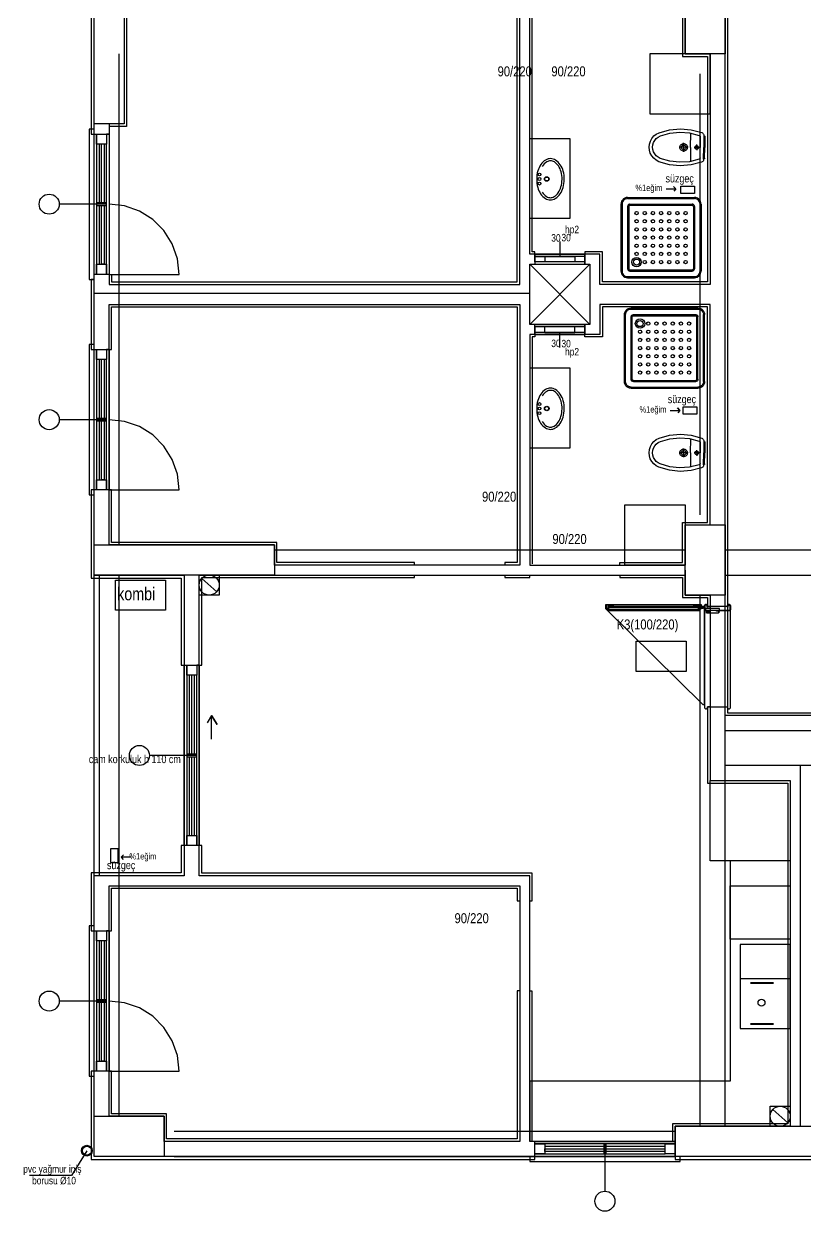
# Model space of a CAD drawing. Header units: centimetres. Extents: x 0 to 12547, y -30 to 2970.
# Drawn here: x 1327 to 1717, y 639 to 1232 of the extents above; entities that cross this region are included whole.
import ezdxf

# ---------------------------------------------------------------- set-up
doc = ezdxf.new("R2010")
doc.units = ezdxf.units.CM
doc.layers.add('SCOTT-MIMARI', color=8, linetype='CONTINUOUS')
doc.styles.get("Standard").update_dxf_attribs({"font": 'arial.ttf', "width": 0.8})

msp = doc.modelspace()

# ---------------------------------------------------------------- linework, layer by layer
at = {"layer": 'SCOTT-MIMARI'}
for p, q in [((1659.65, 1170.01), (1659.69, 1177.07)), ((1664.43, 1175.23), (1664.4, 1169.99)), ((1666.18, 1175.93), (1666.15, 1169.98)), ((1666.18, 1175.73), (1666.33, 1175.73)), ((1666.68, 1175.37), (1666.65, 1169.97)), ((1658.41, 1170.02), (1653.84, 1170.04)), ((1656.15, 1170.03), (1656.14, 1167.81)), ((1656.15, 1170.03), (1656.16, 1172.25)), ((1659.65, 1170.01), (1659.62, 1162.95)), ((1663.87, 1169.99), (1661.32, 1170)), ((1662.65, 1170), (1662.66, 1171.4)), ((1662.65, 1170), (1662.65, 1168.59)), ((1664.38, 1164.74), (1664.4, 1169.99)), ((1666.12, 1164.03), (1666.15, 1169.98)), ((1666.63, 1164.57), (1666.65, 1169.97)), ((1666.12, 1164.23), (1666.27, 1164.23)), ((1628.19, 1145), (1661.55, 1145)), ((1628.19, 1144.44), (1661.55, 1144.44)), ((1624.86, 1141.66), (1624.86, 1108.3)), ((1625.41, 1141.66), (1625.41, 1108.3)), ((1628.19, 1140.55), (1628.19, 1109.42)), ((1628.75, 1140.55), (1628.75, 1109.42)), ((1629.3, 1141.66), (1660.44, 1141.66)), ((1629.3, 1141.11), (1660.44, 1141.11)), ((1661, 1140.55), (1661, 1109.42)), ((1661.55, 1140.55), (1661.55, 1109.42)), ((1664.33, 1141.66), (1664.33, 1108.3)), ((1664.89, 1141.66), (1664.89, 1108.3)), ((1594.35, 1123.12), (1594.35, 1115.61)), ((1629.3, 1108.86), (1660.44, 1108.86)), ((1629.3, 1108.3), (1660.44, 1108.3)), ((1628.19, 1105.52), (1661.55, 1105.52)), ((1628.19, 1104.97), (1661.55, 1104.97)), ((1626.59, 1053.19), (1626.59, 1086.55)), ((1627.15, 1053.19), (1627.15, 1086.55)), ((1629.93, 1089.88), (1663.29, 1089.88)), ((1629.93, 1089.33), (1663.29, 1089.33)), ((1629.93, 1054.3), (1629.93, 1085.44)), ((1630.48, 1054.3), (1630.48, 1085.44)), ((1631.04, 1086.55), (1662.18, 1086.55)), ((1631.04, 1085.99), (1662.18, 1085.99)), ((1662.73, 1054.3), (1662.73, 1085.44)), ((1663.29, 1054.3), (1663.29, 1085.44)), ((1666.07, 1053.19), (1666.07, 1086.55)), ((1666.62, 1053.19), (1666.62, 1086.55)), ((1594.35, 1070.21), (1594.35, 1077.72)), ((1629.93, 1050.41), (1663.29, 1050.41)), ((1629.93, 1049.85), (1663.29, 1049.85)), ((1631.04, 1053.74), (1662.18, 1053.74)), ((1631.04, 1053.19), (1662.18, 1053.19)), ((1656.15, 1017.6), (1656.16, 1019.82)), ((1659.65, 1017.58), (1659.69, 1024.64)), ((1662.65, 1017.57), (1662.66, 1018.97)), ((1664.43, 1022.8), (1664.4, 1017.56)), ((1666.18, 1023.5), (1666.15, 1017.55)), ((1666.18, 1023.3), (1666.33, 1023.3)), ((1666.68, 1022.95), (1666.65, 1017.55)), ((1658.41, 1017.59), (1653.84, 1017.61)), ((1656.15, 1017.6), (1656.14, 1015.38)), ((1659.65, 1017.58), (1659.62, 1010.52)), ((1663.87, 1017.56), (1661.32, 1017.57)), ((1662.65, 1017.57), (1662.65, 1016.16)), ((1664.38, 1012.31), (1664.4, 1017.56)), ((1666.12, 1011.6), (1666.15, 1017.55)), ((1666.63, 1012.15), (1666.65, 1017.55)), ((1666.12, 1011.8), (1666.27, 1011.8)), ((1667.08, 941.88), (1666.58, 941.38)), ((1667.58, 941.88), (1667.08, 941.88)), ((1668.08, 941.38), (1667.58, 941.88)), ((1678.58, 941.88), (1678.08, 941.38)), ((1679.08, 941.88), (1678.58, 941.88)), ((1679.58, 941.38), (1679.08, 941.88)), ((1618.3, 939.78), (1618.35, 939.78)), ((1663.58, 940.43), (1618.7, 940.43)), ((1663.98, 939.78), (1663.93, 939.78)), ((1665.24, 940.78), (1664.93, 940.78)), ((1665.27, 940.22), (1664.93, 940.22)), ((1666.58, 940.53), (1664.98, 940.53)), ((1665.78, 939.73), (1665.78, 941.33)), ((1666.31, 940.81), (1666.58, 940.81)), ((1666.31, 940.25), (1666.58, 940.25)), ((1666.58, 941.38), (1666.58, 890.4)), ((1666.58, 892.4), (1666.58, 939.38)), ((1668.08, 940.89), (1668.08, 941.38)), ((1678.08, 940.89), (1668.08, 940.89)), ((1678.08, 941.38), (1678.08, 940.89)), ((1679.58, 890.4), (1679.58, 941.38)), ((1666.58, 890.4), (1667.08, 889.9)), ((1667.08, 889.9), (1667.58, 889.9)), ((1667.58, 889.9), (1668.08, 890.4)), ((1668.08, 890.89), (1678.08, 890.89)), ((1668.08, 890.4), (1668.08, 890.89)), ((1678.08, 890.89), (1678.08, 890.4)), ((1678.08, 890.4), (1678.58, 889.9)), ((1678.58, 889.9), (1679.08, 889.9)), ((1679.08, 889.9), (1679.58, 890.4)), ((1684.35, 755.4), (1709.35, 755.4)), ((1700.96, 753.18), (1689.58, 753.18)), ((1700.96, 752.88), (1689.58, 752.88)), ((1689.58, 732.93), (1700.96, 732.93)), ((1689.58, 732.63), (1700.96, 732.63)), ((1358.29, 669.51), (1350.64, 657.1)), ((1350.64, 657.1), (1329.7, 657.1))]:
    msp.add_line(p, q, dxfattribs=at)
for points in [[(2066.85, 666.66), (1361.85, 666.66), (1361.85, 1424.16), (1379.85, 1424.16), (1379.85, 1659.16), (1361.85, 1659.16), (1361.85, 2399.16), (2066.85, 2399.16), (2066.85, 666.66)], [(1613.36, 1659.16), (1676.85, 1659.16), (1676.85, 2184.16), (1751.85, 2184.16), (1751.85, 886.66), (1676.85, 886.66), (1676.85, 1411.66), (1676.85, 1524.16), (1387.35, 1524.16), (1387.35, 1659.16), (1613.36, 1659.16)], [(1599.85, 1524.16), (1599.85, 1525.41), (1678.1, 1525.41), (1678.1, 1411.66), (1678.1, 887.91), (1750.6, 887.91), (1750.6, 2182.91), (1678.1, 2182.91), (1678.1, 1657.91), (1388.6, 1657.91), (1388.6, 1599.16), (1387.35, 1599.16)], [(1406.85, 1289.16), (1405.35, 1289.16), (1405.35, 1248.16), (1378.35, 1248.16), (1378.35, 1273.16), (1360.35, 1273.16), (1360.35, 1176.66), (1361.85, 1176.66)], [(1376.85, 1271.66), (1376.85, 1181.66), (1361.85, 1181.66), (1361.85, 1271.66), (1376.85, 1271.66)], [(1656.85, 1216.66), (1656.85, 1256.66), (1676.85, 1256.66), (1676.85, 1216.66), (1656.85, 1216.66)], [(1574.35, 1236.66), (1376.85, 1236.66), (1376.85, 1181.66), (1369.35, 1181.66), (1369.35, 1101.66), (1574.35, 1101.66), (1574.35, 1236.66)], [(1369.35, 1106.66), (1370.6, 1106.66), (1370.6, 1102.91), (1573.1, 1102.91), (1573.1, 1235.41), (1569.65, 1235.41), (1569.65, 1236.66)], [(1567.65, 1235.41), (1378.1, 1235.41), (1378.1, 1215.41), (1378.1, 1215.41), (1378.1, 1180.41), (1369.35, 1180.41)], [(1669.35, 1101.66), (1614.35, 1101.66), (1614.35, 1116.66), (1579.35, 1116.66), (1579.35, 1236.66), (1656.85, 1236.66), (1656.85, 1216.66), (1669.35, 1216.66), (1669.35, 1101.66)], [(1581.85, 1114.16), (1581.85, 1117.91), (1580.6, 1117.91), (1580.6, 1236.24)], [(1623.79, 1236.66), (1623.79, 1235.41), (1655.6, 1235.41), (1655.6, 1215.41), (1668.1, 1215.41), (1668.1, 1102.91), (1615.6, 1102.91), (1615.6, 1117.91), (1606.85, 1117.91), (1606.85, 1114.14)], [(1361.85, 971.66), (1361.85, 1216.66)], [(1374.35, 971.66), (1374.35, 1216.66)], [(1669.35, 1216.66), (1639.35, 1216.66), (1639.35, 1186.66), (1669.35, 1186.66), (1669.35, 1216.66)], [(1664.35, 986.66), (1664.35, 1206.66)], [(1676.85, 986.66), (1676.85, 1206.66)], [(1361.85, 1176.66), (1361.85, 1179.16), (1359.35, 1179.16), (1359.35, 1104.16), (1361.85, 1104.16), (1361.85, 1106.66)], [(1643.89, 1177.32), (1649.13, 1178.79), (1654.55, 1179.29), (1659.97, 1178.8), (1665.21, 1177.34)], [(1369.35, 1176.66), (1369.35, 1106.66), (1361.85, 1106.66), (1361.85, 1176.66), (1369.35, 1176.66), (1368.1, 1176.66), (1368.1, 1171.66), (1363.1, 1171.66), (1363.1, 1176.66), (1363.1, 1106.66), (1363.1, 1111.66), (1368.1, 1111.66), (1368.1, 1106.66), (1368.1, 1171.66), (1366.85, 1171.66), (1366.85, 1142.29)], [(1579.35, 1174.5), (1599.35, 1174.5), (1599.35, 1134.5), (1579.35, 1134.5)], [(1638.9, 1170.12), (1639.07, 1171.66), (1639.53, 1173.13), (1640.28, 1174.49), (1641.29, 1175.67), (1642.51, 1176.62), (1643.89, 1177.32)], [(1640.65, 1170.11), (1640.78, 1171.3), (1641.14, 1172.44), (1641.72, 1173.49), (1642.5, 1174.41), (1643.44, 1175.15), (1644.52, 1175.68)], [(1644.52, 1175.68), (1649.28, 1177.03), (1654.2, 1177.53), (1659.13, 1177.17), (1663.93, 1175.94)], [(1663.93, 1175.94), (1664.07, 1175.88), (1664.19, 1175.78), (1664.29, 1175.67), (1664.37, 1175.53), (1664.41, 1175.39), (1664.43, 1175.23)], [(1665.21, 1177.34), (1665.49, 1177.2), (1665.72, 1177.01), (1665.92, 1176.78), (1666.07, 1176.52), (1666.15, 1176.23), (1666.18, 1175.93)], [(1666.33, 1175.73), (1666.41, 1175.72), (1666.48, 1175.69), (1666.55, 1175.65), (1666.61, 1175.59), (1666.65, 1175.53), (1666.67, 1175.45), (1666.68, 1175.37)], [(1365.6, 1142.29), (1365.6, 1171.66), (1364.35, 1171.66), (1364.35, 1142.29)], [(1643.82, 1162.86), (1642.44, 1163.57), (1641.23, 1164.54), (1640.24, 1165.73), (1639.5, 1167.09), (1639.05, 1168.57), (1638.9, 1170.12)], [(1644.46, 1164.49), (1643.39, 1165.04), (1642.46, 1165.79), (1641.69, 1166.71), (1641.12, 1167.77), (1640.77, 1168.91), (1640.65, 1170.11)], [(1654.28, 1170.04), (1654.32, 1170.43), (1654.44, 1170.8), (1654.64, 1171.14), (1654.91, 1171.43), (1655.22, 1171.66), (1655.58, 1171.81), (1655.97, 1171.89), (1656.36, 1171.89), (1656.74, 1171.81), (1657.1, 1171.65), (1657.41, 1171.42), (1657.68, 1171.12), (1657.87, 1170.78), (1657.99, 1170.41), (1658.03, 1170.02)], [(1658.03, 1170.02), (1657.99, 1169.63), (1657.86, 1169.26), (1657.66, 1168.92), (1657.4, 1168.63), (1657.08, 1168.4), (1656.72, 1168.24), (1656.34, 1168.16), (1655.95, 1168.16), (1655.56, 1168.25), (1655.21, 1168.41), (1654.89, 1168.64), (1654.63, 1168.93), (1654.44, 1169.27), (1654.32, 1169.65), (1654.28, 1170.04)], [(1655, 1170.03), (1655.03, 1170.27), (1655.1, 1170.5), (1655.23, 1170.71), (1655.39, 1170.89), (1655.58, 1171.03), (1655.8, 1171.12), (1656.04, 1171.17), (1656.28, 1171.17), (1656.51, 1171.12), (1656.73, 1171.02), (1656.93, 1170.88), (1657.09, 1170.7), (1657.21, 1170.49), (1657.28, 1170.26), (1657.3, 1170.02)], [(1657.3, 1170.02), (1657.28, 1169.78), (1657.2, 1169.55), (1657.08, 1169.35), (1656.92, 1169.17), (1656.72, 1169.03), (1656.5, 1168.93), (1656.27, 1168.88), (1656.03, 1168.88), (1655.79, 1168.94), (1655.57, 1169.04), (1655.38, 1169.18), (1655.22, 1169.36), (1655.1, 1169.57), (1655.03, 1169.79), (1655, 1170.03)], [(1661.78, 1170), (1661.8, 1170.18), (1661.86, 1170.35), (1661.95, 1170.51), (1662.07, 1170.65), (1662.22, 1170.76), (1662.39, 1170.83), (1662.57, 1170.87), (1662.75, 1170.86), (1662.93, 1170.83), (1663.09, 1170.75), (1663.24, 1170.64), (1663.36, 1170.51), (1663.45, 1170.35), (1663.51, 1170.17), (1663.53, 1169.99)], [(1663.53, 1169.99), (1663.51, 1169.81), (1663.45, 1169.64), (1663.36, 1169.48), (1663.24, 1169.34), (1663.09, 1169.24), (1662.92, 1169.16), (1662.74, 1169.12), (1662.56, 1169.13), (1662.38, 1169.16), (1662.21, 1169.24), (1662.06, 1169.35), (1661.94, 1169.48), (1661.85, 1169.64), (1661.8, 1169.82), (1661.78, 1170)], [(1584.85, 1161.39), (1584.39, 1160.65), (1583.98, 1159.86), (1583.64, 1159.06), (1583.37, 1158.22)], [(1587.26, 1163.68), (1586.57, 1163.21), (1585.94, 1162.66), (1585.36, 1162.06), (1584.85, 1161.39)], [(1587.83, 1162.75), (1587.18, 1162.3), (1586.58, 1161.77), (1586.06, 1161.18), (1585.6, 1160.53)], [(1589.75, 1164.37), (1589.1, 1164.33), (1588.46, 1164.2), (1587.84, 1163.98), (1587.26, 1163.68)], [(1589.74, 1163.27), (1589.24, 1163.24), (1588.75, 1163.14), (1588.28, 1162.98), (1587.83, 1162.75)], [(1591.64, 1162.72), (1591.2, 1162.96), (1590.73, 1163.13), (1590.24, 1163.24), (1589.74, 1163.27)], [(1592.22, 1163.65), (1591.64, 1163.95), (1591.03, 1164.18), (1590.4, 1164.32), (1589.75, 1164.37)], [(1593.68, 1160.72), (1593.26, 1161.3), (1592.77, 1161.83), (1592.23, 1162.31), (1591.64, 1162.72)], [(1594.6, 1161.32), (1594.1, 1162), (1593.53, 1162.61), (1592.9, 1163.16), (1592.22, 1163.65)], [(1596.04, 1158.13), (1595.77, 1158.97), (1595.44, 1159.79), (1595.05, 1160.57), (1594.6, 1161.32)], [(1665.14, 1162.63), (1659.88, 1161.22), (1654.46, 1160.79), (1649.04, 1161.34), (1643.82, 1162.86)], [(1663.87, 1164.03), (1659.06, 1162.86), (1654.12, 1162.54), (1649.21, 1163.09), (1644.46, 1164.49)], [(1664.38, 1164.74), (1664.36, 1164.59), (1664.31, 1164.44), (1664.23, 1164.31), (1664.13, 1164.19), (1664.01, 1164.1), (1663.87, 1164.03)], [(1666.12, 1164.03), (1666.09, 1163.73), (1666, 1163.44), (1665.85, 1163.17), (1665.65, 1162.94), (1665.41, 1162.76), (1665.14, 1162.63)], [(1666.63, 1164.57), (1666.62, 1164.5), (1666.59, 1164.42), (1666.55, 1164.36), (1666.49, 1164.3), (1666.43, 1164.26), (1666.35, 1164.23), (1666.27, 1164.23)], [(1583.37, 1158.22), (1583.12, 1157.22), (1582.94, 1156.2), (1582.83, 1155.17), (1582.79, 1154.14)], [(1594.98, 1157.85), (1594.74, 1158.6), (1594.45, 1159.34), (1594.09, 1160.04), (1593.68, 1160.72)], [(1595.47, 1154.05), (1595.45, 1155.01), (1595.36, 1155.96), (1595.2, 1156.91), (1594.98, 1157.85)], [(1596.57, 1154.04), (1596.54, 1155.07), (1596.44, 1156.1), (1596.27, 1157.13), (1596.04, 1158.13)], [(1582.79, 1154.14), (1582.81, 1153.1), (1582.91, 1152.07), (1583.08, 1151.05), (1583.31, 1150.04)], [(1583.31, 1150.04), (1583.58, 1149.21), (1583.91, 1148.39), (1584.3, 1147.61), (1584.75, 1146.85)], [(1593.59, 1147.4), (1594.01, 1148.07), (1594.37, 1148.78), (1594.68, 1149.5), (1594.93, 1150.26)], [(1594.5, 1146.79), (1594.96, 1147.53), (1595.37, 1148.31), (1595.71, 1149.12), (1595.98, 1149.96)], [(1594.93, 1150.26), (1595.16, 1151.19), (1595.33, 1152.13), (1595.43, 1153.09), (1595.47, 1154.05)], [(1595.98, 1149.96), (1596.23, 1150.96), (1596.41, 1151.98), (1596.52, 1153.01), (1596.57, 1154.04)], [(1647.35, 1149.33), (1652.22, 1149.33), (1651.09, 1150.53), (1652.22, 1149.33), (1651.25, 1148.16)], [(1654.82, 1150.68), (1661.53, 1150.68), (1661.53, 1146.99), (1654.82, 1146.99), (1654.82, 1150.68)], [(1584.75, 1146.85), (1585.25, 1146.18), (1585.82, 1145.57), (1586.45, 1145.01), (1587.13, 1144.53)], [(1585.51, 1147.7), (1585.96, 1147.05), (1586.48, 1146.45), (1587.07, 1145.92), (1587.71, 1145.46)], [(1587.13, 1144.53), (1587.71, 1144.22), (1588.32, 1144), (1588.95, 1143.86), (1589.6, 1143.81)], [(1587.71, 1145.46), (1588.15, 1145.22), (1588.62, 1145.05), (1589.11, 1144.94), (1589.61, 1144.9)], [(1589.6, 1143.81), (1590.25, 1143.85), (1590.89, 1143.98), (1591.51, 1144.2), (1592.09, 1144.5)], [(1589.61, 1144.9), (1590.11, 1144.93), (1590.6, 1145.03), (1591.07, 1145.2), (1591.52, 1145.43)], [(1591.52, 1145.43), (1592.11, 1145.84), (1592.66, 1146.31), (1593.16, 1146.83), (1593.59, 1147.4)], [(1592.09, 1144.5), (1592.78, 1144.97), (1593.41, 1145.51), (1593.99, 1146.12), (1594.5, 1146.79)], [(1628.19, 1145), (1627.45, 1144.92), (1626.75, 1144.67), (1626.11, 1144.27), (1625.58, 1143.74), (1625.19, 1143.11), (1624.94, 1142.41), (1624.86, 1141.66)], [(1628.19, 1144.44), (1627.57, 1144.37), (1626.99, 1144.17), (1626.46, 1143.84), (1626.02, 1143.4), (1625.69, 1142.87), (1625.48, 1142.28), (1625.41, 1141.66)], [(1664.89, 1141.66), (1664.81, 1142.41), (1664.56, 1143.11), (1664.16, 1143.74), (1663.63, 1144.27), (1663, 1144.67), (1662.3, 1144.92), (1661.55, 1145)], [(1664.33, 1141.66), (1664.26, 1142.28), (1664.06, 1142.87), (1663.73, 1143.4), (1663.29, 1143.84), (1662.76, 1144.17), (1662.17, 1144.37), (1661.55, 1144.44)], [(1368.1, 1141.66), (1344.48, 1141.66)], [(1368.1, 1142.29), (1363.1, 1142.29), (1363.1, 1141.04), (1368.1, 1141.04), (1368.1, 1142.29)], [(1364.35, 1141.04), (1364.35, 1111.66)], [(1366.85, 1141.04), (1366.85, 1111.66), (1365.6, 1111.66), (1365.6, 1141.04)], [(1404.35, 1106.66), (1403.48, 1114.45), (1400.89, 1121.85), (1396.72, 1128.49), (1391.18, 1134.03), (1384.54, 1138.2), (1377.14, 1140.79), (1369.35, 1141.66)], [(1629.3, 1141.66), (1629.06, 1141.64), (1628.82, 1141.55), (1628.61, 1141.42), (1628.44, 1141.25), (1628.3, 1141.04), (1628.22, 1140.8), (1628.19, 1140.55)], [(1629.3, 1141.11), (1629.18, 1141.09), (1629.06, 1141.05), (1628.96, 1140.99), (1628.87, 1140.9), (1628.8, 1140.79), (1628.76, 1140.68), (1628.75, 1140.55)], [(1661.55, 1140.55), (1661.52, 1140.8), (1661.44, 1141.04), (1661.31, 1141.25), (1661.13, 1141.42), (1660.92, 1141.55), (1660.69, 1141.64), (1660.44, 1141.66)], [(1661, 1140.55), (1660.98, 1140.68), (1660.94, 1140.79), (1660.88, 1140.9), (1660.79, 1140.99), (1660.68, 1141.05), (1660.56, 1141.09), (1660.44, 1141.11)], [(1606.85, 1116.66), (1606.85, 1116.66), (1606.85, 1111.66), (1606.85, 1112.86), (1581.85, 1112.86), (1581.86, 1116.66), (1606.85, 1116.66)], [(1581.85, 1111.66), (1606.85, 1111.66), (1606.85, 1116.64), (1581.85, 1116.66), (1581.85, 1111.66)], [(1581.85, 1115.64), (1581.86, 1115.64)], [(1601.85, 1115.64), (1581.85, 1115.59)], [(1581.85, 1115.59), (1586.85, 1115.59), (1586.85, 1112.86)], [(1586.85, 1115.64), (1601.85, 1115.64)], [(1606.85, 1115.64), (1601.85, 1115.64), (1601.85, 1112.86)], [(1579.35, 1111.66), (1609.35, 1111.66), (1609.35, 1081.66), (1579.35, 1081.66), (1579.35, 1111.66), (1609.35, 1081.66), (1579.35, 1081.66), (1609.35, 1111.66)], [(1624.86, 1108.3), (1624.94, 1107.56), (1625.19, 1106.86), (1625.58, 1106.22), (1626.11, 1105.7), (1626.75, 1105.3), (1627.45, 1105.05), (1628.19, 1104.97)], [(1625.41, 1108.3), (1625.48, 1107.69), (1625.69, 1107.1), (1626.02, 1106.57), (1626.46, 1106.13), (1626.99, 1105.8), (1627.57, 1105.59), (1628.19, 1105.52)], [(1628.19, 1109.42), (1628.22, 1109.17), (1628.3, 1108.93), (1628.44, 1108.72), (1628.61, 1108.55), (1628.82, 1108.41), (1629.06, 1108.33), (1629.3, 1108.3)], [(1628.75, 1109.42), (1628.76, 1109.29), (1628.8, 1109.18), (1628.87, 1109.07), (1628.96, 1108.98), (1629.06, 1108.92), (1629.18, 1108.87), (1629.3, 1108.86)], [(1660.44, 1108.86), (1660.56, 1108.87), (1660.68, 1108.92), (1660.79, 1108.98), (1660.88, 1109.07), (1660.94, 1109.18), (1660.98, 1109.29), (1661, 1109.42)], [(1660.44, 1108.3), (1660.69, 1108.33), (1660.92, 1108.41), (1661.13, 1108.55), (1661.31, 1108.72), (1661.44, 1108.93), (1661.52, 1109.17), (1661.55, 1109.42)], [(1661.55, 1104.97), (1662.3, 1105.05), (1663, 1105.3), (1663.63, 1105.7), (1664.16, 1106.22), (1664.56, 1106.86), (1664.81, 1107.56), (1664.89, 1108.3)], [(1661.55, 1105.52), (1662.17, 1105.59), (1662.76, 1105.8), (1663.29, 1106.13), (1663.73, 1106.57), (1664.06, 1107.1), (1664.26, 1107.69), (1664.33, 1108.3)], [(1361.85, 1104.16), (1360.35, 1104.16), (1360.35, 1069.16), (1361.85, 1069.16)], [(1369.35, 1106.66), (1404.35, 1106.66)], [(1579.35, 1097.02), (1361.85, 1097.02)], [(1574.35, 1091.66), (1574.35, 961.66), (1451.85, 961.66), (1451.85, 971.66), (1369.35, 971.66), (1369.35, 1091.66), (1421.85, 1091.66), (1421.85, 1091.66), (1574.35, 1091.66)], [(1369.35, 1069.16), (1370.6, 1069.16), (1370.6, 1090.41), (1421.85, 1090.41), (1573.1, 1090.41), (1573.1, 962.91), (1566.85, 962.91), (1566.85, 961.66)], [(1669.35, 1091.66), (1614.35, 1091.66), (1614.35, 1076.66), (1579.35, 1076.66), (1579.35, 961.66), (1656.85, 961.66), (1656.85, 981.66), (1669.35, 981.66), (1669.35, 1091.66)], [(1624.35, 961.66), (1624.36, 962.91), (1655.6, 962.91), (1655.6, 982.91), (1668.1, 982.91), (1668.1, 1090.41), (1615.6, 1090.41), (1615.6, 1075.41), (1606.85, 1075.41), (1606.85, 1076.69)], [(1626.59, 1086.55), (1626.68, 1087.29), (1626.92, 1087.99), (1627.32, 1088.63), (1627.85, 1089.16), (1628.48, 1089.55), (1629.19, 1089.8), (1629.93, 1089.88)], [(1627.15, 1086.55), (1627.22, 1087.17), (1627.42, 1087.75), (1627.76, 1088.28), (1628.2, 1088.72), (1628.72, 1089.05), (1629.31, 1089.26), (1629.93, 1089.33)], [(1629.93, 1085.44), (1629.96, 1085.68), (1630.04, 1085.92), (1630.17, 1086.13), (1630.35, 1086.3), (1630.56, 1086.44), (1630.79, 1086.52), (1631.04, 1086.55)], [(1630.48, 1085.44), (1630.5, 1085.56), (1630.54, 1085.68), (1630.61, 1085.78), (1630.69, 1085.87), (1630.8, 1085.94), (1630.92, 1085.98), (1631.04, 1085.99)], [(1662.18, 1086.55), (1662.42, 1086.52), (1662.66, 1086.44), (1662.87, 1086.3), (1663.05, 1086.13), (1663.18, 1085.92), (1663.26, 1085.68), (1663.29, 1085.44)], [(1662.18, 1085.99), (1662.3, 1085.98), (1662.42, 1085.94), (1662.52, 1085.87), (1662.61, 1085.78), (1662.68, 1085.68), (1662.72, 1085.56), (1662.73, 1085.44)], [(1663.29, 1089.88), (1664.03, 1089.8), (1664.74, 1089.55), (1665.37, 1089.16), (1665.9, 1088.63), (1666.29, 1087.99), (1666.54, 1087.29), (1666.62, 1086.55)], [(1663.29, 1089.33), (1663.91, 1089.26), (1664.49, 1089.05), (1665.02, 1088.72), (1665.46, 1088.28), (1665.79, 1087.75), (1666, 1087.17), (1666.07, 1086.55)], [(1606.85, 1076.66), (1606.85, 1076.66), (1606.85, 1081.66), (1606.85, 1080.47), (1581.85, 1080.47), (1581.86, 1076.66), (1606.85, 1076.66)], [(1581.85, 1081.66), (1606.85, 1081.66), (1606.85, 1076.69), (1581.85, 1076.66), (1581.85, 1081.66)], [(1581.85, 1077.74), (1586.85, 1077.74), (1586.85, 1080.47)], [(1606.85, 1077.69), (1601.85, 1077.69), (1601.85, 1080.47)], [(1581.86, 1076.66), (1581.86, 1075.41), (1580.6, 1075.41), (1580.6, 962.32)], [(1601.85, 1077.69), (1581.85, 1077.74)], [(1581.85, 1077.69), (1581.86, 1077.69)], [(1586.85, 1077.69), (1601.85, 1077.69)], [(1361.85, 1069.16), (1361.85, 1071.66), (1359.35, 1071.66), (1359.35, 996.66), (1361.85, 996.66), (1361.85, 999.16)], [(1369.35, 1069.16), (1369.35, 999.16), (1361.85, 999.16), (1361.85, 1069.16), (1369.35, 1069.16), (1368.1, 1069.16), (1368.1, 1064.16), (1363.1, 1064.16), (1363.1, 1069.16), (1363.1, 999.16), (1363.1, 1004.16), (1368.1, 1004.16), (1368.1, 999.16), (1368.1, 1064.16), (1366.85, 1064.16), (1366.85, 1034.79)], [(1365.6, 1034.79), (1365.6, 1064.16), (1364.35, 1064.16), (1364.35, 1034.79)], [(1579.35, 1060.01), (1599.35, 1060.01), (1599.35, 1020.01), (1579.35, 1020.01)], [(1587.26, 1049.19), (1586.57, 1048.72), (1585.94, 1048.17), (1585.36, 1047.57), (1584.85, 1046.9)], [(1589.75, 1049.88), (1589.1, 1049.84), (1588.46, 1049.71), (1587.84, 1049.49), (1587.26, 1049.19)], [(1589.74, 1048.78), (1589.24, 1048.75), (1588.75, 1048.65), (1588.28, 1048.49), (1587.83, 1048.26)], [(1591.64, 1048.23), (1591.2, 1048.47), (1590.73, 1048.64), (1590.24, 1048.75), (1589.74, 1048.78)], [(1592.22, 1049.16), (1591.64, 1049.46), (1591.03, 1049.69), (1590.4, 1049.83), (1589.75, 1049.88)], [(1594.6, 1046.83), (1594.1, 1047.51), (1593.53, 1048.12), (1592.9, 1048.67), (1592.22, 1049.16)], [(1629.93, 1049.85), (1629.19, 1049.93), (1628.48, 1050.18), (1627.85, 1050.58), (1627.32, 1051.11), (1626.92, 1051.74), (1626.68, 1052.44), (1626.59, 1053.19)], [(1629.93, 1050.41), (1629.31, 1050.48), (1628.72, 1050.68), (1628.2, 1051.01), (1627.76, 1051.45), (1627.42, 1051.98), (1627.22, 1052.57), (1627.15, 1053.19)], [(1631.04, 1053.19), (1630.79, 1053.22), (1630.56, 1053.3), (1630.35, 1053.43), (1630.17, 1053.61), (1630.04, 1053.82), (1629.96, 1054.05), (1629.93, 1054.3)], [(1631.04, 1053.74), (1630.92, 1053.76), (1630.8, 1053.8), (1630.69, 1053.86), (1630.61, 1053.95), (1630.54, 1054.06), (1630.5, 1054.18), (1630.48, 1054.3)], [(1662.73, 1054.3), (1662.72, 1054.18), (1662.68, 1054.06), (1662.61, 1053.95), (1662.52, 1053.86), (1662.42, 1053.8), (1662.3, 1053.76), (1662.18, 1053.74)], [(1663.29, 1054.3), (1663.26, 1054.05), (1663.18, 1053.82), (1663.05, 1053.61), (1662.87, 1053.43), (1662.66, 1053.3), (1662.42, 1053.22), (1662.18, 1053.19)], [(1666.62, 1053.19), (1666.54, 1052.44), (1666.29, 1051.74), (1665.9, 1051.11), (1665.37, 1050.58), (1664.74, 1050.18), (1664.03, 1049.93), (1663.29, 1049.85)], [(1666.07, 1053.19), (1666, 1052.57), (1665.79, 1051.98), (1665.46, 1051.45), (1665.02, 1051.01), (1664.49, 1050.68), (1663.91, 1050.48), (1663.29, 1050.41)], [(1583.37, 1043.73), (1583.12, 1042.73), (1582.94, 1041.71), (1582.83, 1040.68), (1582.79, 1039.65)], [(1584.85, 1046.9), (1584.39, 1046.16), (1583.98, 1045.37), (1583.64, 1044.57), (1583.37, 1043.73)], [(1587.83, 1048.26), (1587.18, 1047.81), (1586.58, 1047.28), (1586.06, 1046.69), (1585.6, 1046.04)], [(1593.68, 1046.23), (1593.26, 1046.81), (1592.77, 1047.34), (1592.23, 1047.82), (1591.64, 1048.23)], [(1594.98, 1043.36), (1594.74, 1044.11), (1594.45, 1044.85), (1594.09, 1045.55), (1593.68, 1046.23)], [(1596.04, 1043.64), (1595.77, 1044.48), (1595.44, 1045.3), (1595.05, 1046.08), (1594.6, 1046.83)], [(1595.47, 1039.56), (1595.45, 1040.52), (1595.36, 1041.47), (1595.2, 1042.42), (1594.98, 1043.36)], [(1596.57, 1039.55), (1596.54, 1040.59), (1596.44, 1041.61), (1596.27, 1042.64), (1596.04, 1043.64)], [(1582.79, 1039.65), (1582.81, 1038.61), (1582.91, 1037.58), (1583.08, 1036.56), (1583.31, 1035.55)], [(1594.93, 1035.77), (1595.16, 1036.7), (1595.33, 1037.64), (1595.43, 1038.6), (1595.47, 1039.56)], [(1595.98, 1035.47), (1596.23, 1036.47), (1596.41, 1037.49), (1596.52, 1038.52), (1596.57, 1039.55)], [(1649.41, 1038.82), (1654.28, 1038.82), (1653.15, 1040.01), (1654.28, 1038.82), (1653.31, 1037.65)], [(1655.96, 1040.56), (1662.66, 1040.56), (1662.66, 1036.87), (1655.96, 1036.87), (1655.96, 1040.56)], [(1368.1, 1034.16), (1344.48, 1034.16)], [(1368.1, 1034.79), (1363.1, 1034.79), (1363.1, 1033.54), (1368.1, 1033.54), (1368.1, 1034.79)], [(1364.35, 1033.54), (1364.35, 1004.16)], [(1366.85, 1033.54), (1366.85, 1004.16), (1365.6, 1004.16), (1365.6, 1033.54)], [(1404.35, 999.16), (1403.48, 1006.95), (1400.89, 1014.35), (1396.72, 1020.99), (1391.18, 1026.53), (1384.54, 1030.7), (1377.14, 1033.29), (1369.35, 1034.16)], [(1583.31, 1035.55), (1583.58, 1034.72), (1583.91, 1033.9), (1584.3, 1033.12), (1584.75, 1032.36)], [(1584.75, 1032.36), (1585.25, 1031.69), (1585.82, 1031.08), (1586.45, 1030.52), (1587.13, 1030.04)], [(1585.51, 1033.21), (1585.96, 1032.56), (1586.48, 1031.96), (1587.07, 1031.43), (1587.71, 1030.97)], [(1587.71, 1030.97), (1588.15, 1030.73), (1588.62, 1030.56), (1589.11, 1030.45), (1589.61, 1030.41)], [(1589.61, 1030.41), (1590.11, 1030.44), (1590.6, 1030.54), (1591.07, 1030.71), (1591.52, 1030.94)], [(1591.52, 1030.94), (1592.11, 1031.35), (1592.66, 1031.82), (1593.16, 1032.34), (1593.59, 1032.91)], [(1592.09, 1030.01), (1592.78, 1030.48), (1593.41, 1031.02), (1593.99, 1031.63), (1594.5, 1032.3)], [(1593.59, 1032.91), (1594.01, 1033.58), (1594.37, 1034.29), (1594.68, 1035.01), (1594.93, 1035.77)], [(1594.5, 1032.3), (1594.96, 1033.04), (1595.37, 1033.82), (1595.71, 1034.63), (1595.98, 1035.47)], [(1587.13, 1030.04), (1587.71, 1029.73), (1588.32, 1029.51), (1588.95, 1029.37), (1589.6, 1029.32)], [(1589.6, 1029.32), (1590.25, 1029.36), (1590.89, 1029.49), (1591.51, 1029.71), (1592.09, 1030.01)], [(1638.9, 1017.69), (1639.07, 1019.23), (1639.53, 1020.7), (1640.28, 1022.06), (1641.29, 1023.24), (1642.51, 1024.19), (1643.89, 1024.89)], [(1643.89, 1024.89), (1649.13, 1026.36), (1654.55, 1026.86), (1659.97, 1026.37), (1665.21, 1024.91)], [(1644.52, 1023.25), (1649.28, 1024.6), (1654.2, 1025.1), (1659.13, 1024.74), (1663.93, 1023.51)], [(1665.21, 1024.91), (1665.49, 1024.77), (1665.72, 1024.59), (1665.92, 1024.35), (1666.07, 1024.09), (1666.15, 1023.8), (1666.18, 1023.5)], [(1640.65, 1017.68), (1640.78, 1018.87), (1641.14, 1020.01), (1641.72, 1021.06), (1642.5, 1021.98), (1643.44, 1022.72), (1644.52, 1023.25)], [(1654.28, 1017.61), (1654.32, 1018), (1654.44, 1018.37), (1654.64, 1018.71), (1654.91, 1019), (1655.22, 1019.23), (1655.58, 1019.38), (1655.97, 1019.46), (1656.36, 1019.46), (1656.74, 1019.38), (1657.1, 1019.22), (1657.41, 1018.99), (1657.68, 1018.69), (1657.87, 1018.35), (1657.99, 1017.98), (1658.03, 1017.59)], [(1663.93, 1023.51), (1664.07, 1023.45), (1664.19, 1023.36), (1664.29, 1023.24), (1664.37, 1023.1), (1664.41, 1022.96), (1664.43, 1022.8)], [(1666.33, 1023.3), (1666.41, 1023.29), (1666.48, 1023.26), (1666.55, 1023.22), (1666.61, 1023.16), (1666.65, 1023.1), (1666.67, 1023.02), (1666.68, 1022.95)], [(1643.82, 1010.43), (1642.44, 1011.14), (1641.23, 1012.11), (1640.24, 1013.3), (1639.5, 1014.66), (1639.05, 1016.14), (1638.9, 1017.69)], [(1644.46, 1012.06), (1643.39, 1012.61), (1642.46, 1013.36), (1641.69, 1014.28), (1641.12, 1015.34), (1640.77, 1016.48), (1640.65, 1017.68)], [(1658.03, 1017.59), (1657.99, 1017.2), (1657.86, 1016.83), (1657.66, 1016.49), (1657.4, 1016.2), (1657.08, 1015.97), (1656.72, 1015.81), (1656.34, 1015.73), (1655.95, 1015.73), (1655.56, 1015.82), (1655.21, 1015.98), (1654.89, 1016.21), (1654.63, 1016.5), (1654.44, 1016.84), (1654.32, 1017.22), (1654.28, 1017.61)], [(1655, 1017.6), (1655.03, 1017.84), (1655.1, 1018.07), (1655.23, 1018.28), (1655.39, 1018.46), (1655.58, 1018.6), (1655.8, 1018.69), (1656.04, 1018.74), (1656.28, 1018.74), (1656.51, 1018.69), (1656.73, 1018.59), (1656.93, 1018.45), (1657.09, 1018.27), (1657.21, 1018.06), (1657.28, 1017.83), (1657.3, 1017.59)], [(1657.3, 1017.59), (1657.28, 1017.35), (1657.2, 1017.13), (1657.08, 1016.92), (1656.92, 1016.74), (1656.72, 1016.6), (1656.5, 1016.5), (1656.27, 1016.45), (1656.03, 1016.46), (1655.79, 1016.51), (1655.57, 1016.61), (1655.38, 1016.75), (1655.22, 1016.93), (1655.1, 1017.14), (1655.03, 1017.37), (1655, 1017.6)], [(1661.78, 1017.57), (1661.8, 1017.75), (1661.86, 1017.93), (1661.95, 1018.08), (1662.07, 1018.22), (1662.22, 1018.33), (1662.39, 1018.4), (1662.57, 1018.44), (1662.75, 1018.44), (1662.93, 1018.4), (1663.09, 1018.32), (1663.24, 1018.21), (1663.36, 1018.08), (1663.45, 1017.92), (1663.51, 1017.74), (1663.53, 1017.56)], [(1663.53, 1017.56), (1663.51, 1017.38), (1663.45, 1017.21), (1663.36, 1017.05), (1663.24, 1016.91), (1663.09, 1016.81), (1662.92, 1016.73), (1662.74, 1016.69), (1662.56, 1016.7), (1662.38, 1016.73), (1662.21, 1016.81), (1662.06, 1016.92), (1661.94, 1017.05), (1661.85, 1017.21), (1661.8, 1017.39), (1661.78, 1017.57)], [(1665.14, 1010.2), (1659.88, 1008.79), (1654.46, 1008.36), (1649.04, 1008.91), (1643.82, 1010.43)], [(1663.87, 1011.6), (1659.06, 1010.43), (1654.12, 1010.11), (1649.21, 1010.66), (1644.46, 1012.06)], [(1664.38, 1012.31), (1664.36, 1012.16), (1664.31, 1012.01), (1664.23, 1011.88), (1664.13, 1011.76), (1664.01, 1011.67), (1663.87, 1011.6)], [(1666.12, 1011.6), (1666.09, 1011.3), (1666, 1011.01), (1665.85, 1010.74), (1665.65, 1010.52), (1665.41, 1010.33), (1665.14, 1010.2)], [(1666.63, 1012.15), (1666.62, 1012.07), (1666.59, 1011.99), (1666.55, 1011.93), (1666.49, 1011.87), (1666.43, 1011.83), (1666.35, 1011.81), (1666.27, 1011.8)], [(1361.85, 999.16), (1360.35, 999.16), (1360.35, 955.16), (1405.35, 955.16), (1405.35, 911.66), (1406.85, 911.66)], [(1521.87, 961.66), (1521.87, 962.91), (1453.1, 962.91), (1453.1, 972.91), (1370.6, 972.91), (1370.6, 999.16), (1369.35, 999.16)], [(1369.35, 999.16), (1404.35, 999.16)], [(1626.85, 991.66), (1656.85, 991.66), (1656.85, 961.66), (1626.85, 961.66), (1626.85, 991.66)], [(1656.85, 946.66), (1656.85, 981.66), (1676.85, 981.66), (1676.85, 946.66), (1656.85, 946.66)], [(1361.85, 971.66), (1451.85, 971.66), (1451.85, 956.66), (1361.85, 956.66), (1361.85, 971.66)], [(1451.85, 969.16), (1656.85, 969.16)], [(1676.85, 969.16), (1751.85, 969.16)], [(1406.85, 956.66), (1406.85, 806.66), (1381.85, 806.66), (1381.85, 806.66), (1361.85, 806.66), (1361.85, 956.66), (1406.85, 956.66)], [(1361.85, 686.66), (1361.85, 956.66)], [(1364.35, 956.66), (1364.35, 806.66)], [(1372.49, 954.06), (1397.49, 954.06), (1397.49, 939.06), (1372.49, 939.06), (1372.49, 954.06)], [(1374.35, 686.66), (1374.35, 956.66)], [(1709.35, 681.66), (1651.85, 681.66), (1651.85, 674.16), (1579.35, 674.16), (1579.35, 806.66), (1414.35, 806.66), (1414.35, 956.66), (1656.85, 956.66), (1656.85, 959.16), (1656.85, 946.66), (1669.35, 946.66), (1669.35, 854.16), (1709.35, 854.16), (1709.35, 681.66)], [(1424.35, 956.66), (1424.35, 946.66), (1414.35, 946.66), (1414.35, 956.66), (1424.35, 956.66)], [(1414.35, 911.66), (1415.6, 911.66), (1415.6, 955.41), (1521.87, 955.41), (1521.87, 956.66)], [(1415.6, 954.97), (1423.11, 948.36)], [(1451.85, 956.66), (1656.85, 956.66)], [(1566.87, 956.66), (1566.87, 955.41), (1579.34, 955.41), (1579.34, 956.66)], [(1624.34, 956.66), (1624.34, 955.41), (1655.6, 955.41), (1655.6, 945.41), (1668.1, 945.41), (1668.1, 940.89), (1669.35, 940.89)], [(1676.85, 956.66), (1751.85, 956.66)], [(1617.45, 941.83), (1617.45, 939.88), (1618.3, 939.88), (1618.3, 939.78), (1617.35, 939.78), (1617.35, 941.93), (1664.93, 941.93), (1664.93, 939.78), (1663.98, 939.78), (1663.98, 939.88), (1664.83, 939.88), (1664.83, 941.83), (1617.45, 941.83)], [(1664.35, 681.66), (1664.35, 946.66)], [(1668.74, 938.88), (1667.08, 938.88), (1666.58, 939.38), (1666.58, 941.38), (1667.08, 941.88), (1667.58, 941.88), (1668.08, 941.38), (1668.08, 940.69), (1667.88, 940.69), (1667.88, 941.38), (1667.58, 941.68), (1667.08, 941.68), (1666.78, 941.38), (1666.78, 939.38), (1667.08, 939.08), (1668.94, 939.08), (1668.94, 937.88), (1667.8, 937.88), (1667.8, 937.83), (1673.33, 937.83), (1673.63, 938.13), (1673.63, 938.38), (1673.33, 938.68), (1672.49, 938.68), (1672.49, 938.88), (1673.33, 938.88), (1673.83, 938.38), (1673.83, 938.13), (1673.33, 937.63), (1667.8, 937.63), (1667.8, 938.08), (1668.74, 938.08), (1668.74, 938.88)], [(1678.58, 941.68), (1679.08, 941.68), (1678.58, 941.68), (1678.28, 941.38), (1678.28, 940.69), (1678.08, 940.69), (1678.08, 941.38), (1678.58, 941.88), (1679.08, 941.88), (1679.58, 941.38), (1679.58, 939.38), (1679.08, 938.88), (1673.55, 938.88), (1673.55, 939.08), (1679.08, 939.08), (1679.38, 939.38), (1679.38, 941.38), (1679.08, 941.68)], [(1676.85, 681.66), (1676.85, 946.66)], [(1617.35, 939.78), (1665.78, 892.09), (1666.58, 892.09)], [(1617.45, 940.13), (1618.4, 940.13), (1618.4, 941.73), (1617.45, 941.73)], [(1617.6, 940.03), (1618.45, 940.03), (1618.45, 939.03), (1663.83, 939.03), (1663.83, 940.03), (1664.68, 940.03), (1664.68, 939.93), (1663.93, 939.93), (1663.93, 938.93), (1618.35, 938.93), (1618.35, 939.93), (1617.6, 939.93), (1617.6, 940.03)], [(1618.5, 941.78), (1621, 941.78), (1621, 941.58), (1618.7, 941.58), (1618.7, 939.28), (1621, 939.28), (1621, 939.08), (1618.5, 939.08), (1618.5, 941.78)], [(1621.05, 941.78), (1621.05, 941.53), (1618.75, 941.53), (1618.75, 941.18), (1663.53, 941.18), (1663.53, 941.53), (1661.23, 941.53), (1661.23, 941.78), (1621.05, 941.78)], [(1621.05, 939.33), (1618.75, 939.33), (1618.75, 939.68), (1663.53, 939.68), (1663.53, 939.33), (1661.23, 939.33), (1661.23, 939.08), (1621.05, 939.08), (1621.05, 939.33)], [(1663.58, 941.58), (1661.28, 941.58), (1661.28, 941.78), (1663.78, 941.78), (1663.78, 939.08), (1661.28, 939.08), (1661.28, 939.28), (1663.58, 939.28), (1663.58, 941.58)], [(1664.83, 940.13), (1663.88, 940.13), (1663.88, 941.73), (1664.83, 941.73)], [(1667.11, 939.89), (1667.11, 939.14), (1674.09, 939.14), (1674.09, 939.89), (1667.11, 939.89)], [(1667.74, 938.13), (1667.53, 937.87), (1667.48, 937.66), (1667.48, 938.13), (1667.48, 938.83), (1668.67, 938.83), (1668.67, 938.13), (1667.74, 938.13)], [(1667.78, 938.23), (1667.85, 938.73), (1667.58, 938.73), (1667.58, 938.17), (1667.71, 938.23), (1667.74, 938.23), (1667.78, 938.23)], [(1632.4, 908.59), (1632.4, 923.59), (1657.4, 923.59), (1657.4, 908.59), (1632.4, 908.59)], [(1414.35, 911.66), (1414.35, 821.66), (1406.85, 821.66), (1406.85, 911.66), (1414.35, 911.66), (1413.1, 911.66), (1413.1, 906.66), (1408.1, 906.66), (1408.1, 911.66), (1408.1, 821.66), (1408.1, 826.66), (1413.1, 826.66), (1413.1, 821.66), (1413.1, 906.66), (1411.85, 906.66), (1411.85, 867.29)], [(1410.6, 867.29), (1410.6, 906.66), (1409.35, 906.66), (1409.35, 867.29)], [(1669.35, 890.89), (1668.1, 890.89), (1668.1, 852.91), (1708.1, 852.91), (1708.1, 682.91), (1650.6, 682.91), (1650.6, 674.16)], [(1420.43, 874.81), (1420.43, 886.6), (1423.3, 882.13), (1420.43, 886.6), (1418.34, 882.96)], [(1676.85, 861.66), (1676.85, 879.16), (1751.85, 879.16), (1751.85, 861.66), (1676.85, 861.66)], [(1413.1, 866.66), (1389.48, 866.66)], [(1413.1, 867.29), (1408.1, 867.29), (1408.1, 866.04), (1413.1, 866.04), (1413.1, 867.29)], [(1409.35, 866.04), (1409.35, 826.66)], [(1410.6, 826.66), (1410.6, 866.04)], [(1411.85, 866.04), (1411.85, 826.66)], [(1714.35, 861.66), (1714.35, 681.66)], [(1709.35, 814.16), (1669.35, 814.16), (1669.35, 854.16), (1709.35, 854.16)], [(1406.85, 821.66), (1405.35, 821.66), (1405.35, 808.16), (1381.85, 808.16), (1360.35, 808.16), (1360.35, 779.16), (1361.85, 779.16)], [(1370.15, 820), (1370.15, 813.3), (1373.85, 813.3), (1373.85, 820), (1370.15, 820)], [(1579.35, 794.16), (1580.6, 794.16), (1580.6, 807.91), (1415.6, 807.91), (1415.6, 821.66), (1414.35, 821.66)], [(1380.33, 815.88), (1375.46, 815.88), (1376.59, 817.07), (1375.46, 815.88), (1376.43, 814.71)], [(1679.35, 814.16), (1679.35, 704.16), (1579.35, 704.16), (1579.35, 674.16)], [(1574.35, 801.66), (1574.35, 674.16), (1396.85, 674.16), (1396.85, 686.66), (1369.35, 686.66), (1369.35, 801.66), (1369.35, 801.66), (1369.35, 801.66), (1574.35, 801.66)], [(1369.35, 779.16), (1370.6, 779.16), (1370.6, 800.41), (1573.1, 800.41), (1573.1, 794.17), (1574.35, 794.17)], [(1679.35, 801.67), (1709.35, 801.67), (1709.35, 775.02), (1679.35, 775.02), (1679.35, 801.67)], [(1361.85, 779.16), (1361.85, 781.66), (1359.35, 781.66), (1359.35, 706.66), (1361.85, 706.66), (1361.85, 709.16)], [(1369.35, 779.16), (1369.35, 709.16), (1361.85, 709.16), (1361.85, 779.16), (1369.35, 779.16), (1368.1, 779.16), (1368.1, 774.16), (1363.1, 774.16), (1363.1, 779.16), (1363.1, 709.16), (1363.1, 714.16), (1368.1, 714.16), (1368.1, 709.16), (1368.1, 774.16), (1366.85, 774.16), (1366.85, 744.79)], [(1365.6, 744.79), (1365.6, 774.16), (1364.35, 774.16), (1364.35, 744.79)], [(1709.35, 730.4), (1709.35, 772.4), (1684.35, 772.4), (1684.35, 730.4), (1709.35, 730.4)], [(1574.35, 749.17), (1573.1, 749.17), (1573.1, 675.41), (1398.1, 675.41), (1398.1, 687.91), (1370.6, 687.91), (1370.6, 709.16), (1369.35, 709.16)], [(1580.6, 674.16), (1580.6, 749.16), (1579.35, 749.16)], [(1368.1, 744.16), (1344.48, 744.16)], [(1368.1, 744.79), (1363.1, 744.79), (1363.1, 743.54), (1368.1, 743.54), (1368.1, 744.79)], [(1364.35, 743.54), (1364.35, 714.16)], [(1366.85, 743.54), (1366.85, 714.16), (1365.6, 714.16), (1365.6, 743.54)], [(1404.35, 709.16), (1403.48, 716.95), (1400.89, 724.35), (1396.72, 730.99), (1391.18, 736.53), (1384.54, 740.7), (1377.14, 743.29), (1369.35, 744.16)], [(1361.85, 709.16), (1360.35, 709.16), (1360.35, 665.16), (1581.85, 665.16), (1581.85, 666.66)], [(1369.35, 709.16), (1404.35, 709.16)], [(1709.35, 691.66), (1709.35, 681.66), (1699.35, 681.66), (1699.35, 691.66), (1709.35, 691.66)], [(1700.6, 689.97), (1708.11, 683.36)], [(1361.85, 686.66), (1396.85, 686.66), (1396.85, 666.66), (1361.85, 666.66), (1361.85, 686.66)], [(1651.85, 681.66), (1776.85, 681.66), (1776.85, 666.66), (1651.85, 666.66), (1651.85, 681.66)], [(1401.85, 679.16), (1651.85, 679.16)], [(1651.85, 666.66), (1581.85, 666.66), (1581.85, 674.16), (1651.85, 674.16), (1651.85, 666.66), (1651.85, 667.91), (1646.85, 667.91), (1646.85, 672.91), (1651.85, 672.91), (1581.85, 672.91), (1586.85, 672.91), (1586.85, 667.91), (1581.85, 667.91), (1646.85, 667.91), (1646.85, 669.16), (1617.48, 669.16)], [(1616.23, 671.66), (1586.85, 671.66)], [(1616.23, 669.16), (1586.85, 669.16), (1586.85, 670.41), (1616.23, 670.41)], [(1617.48, 667.91), (1617.48, 672.91), (1616.23, 672.91), (1616.23, 667.91), (1617.48, 667.91)], [(1616.85, 672.91), (1616.85, 649.29)], [(1617.48, 670.41), (1646.85, 670.41), (1646.85, 671.66), (1617.48, 671.66)], [(1401.85, 666.66), (1651.85, 666.66)], [(1581.85, 666.66), (1579.35, 666.66), (1579.35, 664.16), (1654.35, 664.16), (1654.35, 666.66), (1651.85, 666.66)], [(1651.85, 666.66), (1651.85, 665.16), (1776.85, 665.16), (1776.85, 666.66)]]:
    msp.add_lwpolyline(points, dxfattribs=at)
for centre, radius in [((1584.19, 1156.46), 0.713), ((1587.8, 1154.21), 1.15), ((1587.8, 1154.21), 0.969), ((1584.16, 1151.91), 0.713), ((1584.17, 1154.22), 0.713), ((1339.48, 1141.66), 5), ((1632.64, 1137.22), 0.834), ((1636.72, 1137.21), 0.834), ((1640.8, 1137.21), 0.834), ((1644.87, 1137.21), 0.834), ((1648.95, 1137.21), 0.834), ((1653.03, 1137.21), 0.834), ((1657.1, 1137.21), 0.834), ((1632.64, 1133.13), 0.834), ((1636.72, 1133.13), 0.834), ((1640.8, 1133.13), 0.834), ((1644.87, 1133.13), 0.834), ((1648.95, 1133.13), 0.834), ((1653.03, 1133.13), 0.834), ((1657.1, 1133.13), 0.834), ((1632.64, 1129.06), 0.834), ((1632.64, 1124.98), 0.834), ((1636.72, 1129.05), 0.834), ((1636.72, 1124.98), 0.834), ((1640.8, 1129.05), 0.834), ((1640.8, 1124.98), 0.834), ((1644.87, 1129.05), 0.834), ((1644.87, 1124.98), 0.834), ((1648.95, 1129.05), 0.834), ((1648.95, 1124.98), 0.834), ((1653.03, 1129.05), 0.834), ((1653.03, 1124.98), 0.834), ((1657.1, 1129.05), 0.834), ((1657.1, 1124.98), 0.834), ((1632.64, 1120.91), 0.834), ((1636.72, 1120.9), 0.834), ((1640.8, 1120.9), 0.834), ((1644.87, 1120.9), 0.834), ((1648.95, 1120.9), 0.834), ((1653.03, 1120.9), 0.834), ((1657.1, 1120.9), 0.834), ((1632.64, 1112.75), 2.36), ((1632.64, 1112.75), 1.53), ((1632.64, 1116.83), 0.834), ((1636.72, 1116.83), 0.834), ((1640.8, 1116.83), 0.834), ((1644.87, 1116.83), 0.834), ((1648.95, 1116.83), 0.834), ((1653.03, 1116.83), 0.834), ((1657.1, 1116.83), 0.834), ((1636.72, 1112.75), 0.834), ((1640.8, 1112.75), 0.834), ((1644.87, 1112.75), 0.834), ((1648.95, 1112.75), 0.834), ((1653.03, 1112.75), 0.834), ((1657.1, 1112.75), 0.834), ((1634.38, 1082.1), 2.36), ((1634.38, 1082.1), 1.53), ((1634.38, 1078.02), 0.834), ((1638.45, 1082.1), 0.834), ((1638.45, 1078.02), 0.834), ((1642.53, 1082.1), 0.834), ((1642.53, 1078.02), 0.834), ((1646.61, 1082.1), 0.834), ((1646.61, 1078.02), 0.834), ((1650.69, 1082.1), 0.834), ((1650.69, 1078.02), 0.834), ((1654.76, 1082.1), 0.834), ((1654.76, 1078.02), 0.834), ((1658.84, 1082.1), 0.834), ((1658.84, 1078.02), 0.834), ((1634.38, 1073.95), 0.834), ((1638.45, 1073.95), 0.834), ((1642.53, 1073.95), 0.834), ((1646.61, 1073.95), 0.834), ((1650.69, 1073.95), 0.834), ((1654.76, 1073.95), 0.834), ((1658.84, 1073.95), 0.834), ((1634.38, 1069.87), 0.834), ((1634.38, 1065.8), 0.834), ((1638.45, 1069.87), 0.834), ((1638.45, 1065.8), 0.834), ((1642.53, 1069.87), 0.834), ((1642.53, 1065.8), 0.834), ((1646.61, 1069.87), 0.834), ((1646.61, 1065.8), 0.834), ((1650.69, 1069.87), 0.834), ((1650.69, 1065.8), 0.834), ((1654.76, 1069.87), 0.834), ((1654.76, 1065.8), 0.834), ((1658.84, 1069.87), 0.834), ((1658.84, 1065.8), 0.834), ((1634.38, 1061.72), 0.834), ((1638.45, 1061.72), 0.834), ((1642.53, 1061.72), 0.834), ((1646.61, 1061.72), 0.834), ((1650.69, 1061.72), 0.834), ((1654.76, 1061.72), 0.834), ((1658.84, 1061.72), 0.834), ((1634.38, 1057.64), 0.834), ((1638.45, 1057.65), 0.834), ((1642.53, 1057.65), 0.834), ((1646.61, 1057.65), 0.834), ((1650.69, 1057.65), 0.834), ((1654.76, 1057.65), 0.834), ((1658.84, 1057.65), 0.834), ((1584.19, 1041.97), 0.713), ((1339.48, 1034.16), 5), ((1584.16, 1037.42), 0.713), ((1584.17, 1039.73), 0.713), ((1587.8, 1039.72), 1.15), ((1587.8, 1039.72), 0.969), ((1419.35, 951.66), 5), ((1665.78, 940.53), 0.6), ((1665.78, 940.53), 0.4), ((1384.48, 866.66), 5), ((1339.48, 744.16), 5), ((1695, 743.32), 1.73), ((1704.35, 686.66), 5), ((1358.29, 669.51), 2.7), ((1358.29, 669.51), 2.25), ((1616.85, 644.29), 5)]:
    msp.add_circle(centre, radius, dxfattribs=at)

# ---------------------------------------------------------------- texts
at = {"layer": 'SCOTT-MIMARI', "width": 0.8}
for s, height, p in [('90/220', 5, (1563.29, 1205.41)), ('90/220', 5, (1590.13, 1205.42)), ('süzgeç', 3.994, (1647.09, 1152.52)), ('%%%1eğim', 3.195, (1632.07, 1148.21)), ('30', 3.75, (1590.08, 1122.97)), ('30', 3.75, (1595.16, 1123.1)), ('hp2', 3.75, (1596.96, 1127.15)), ('30', 3.75, (1590.08, 1070.36)), ('30', 3.75, (1595.16, 1070.23)), ('hp2', 3.75, (1596.96, 1066.18)), ('süzgeç', 3.994, (1648.22, 1042.41)), ('%%%1eğim', 3.195, (1634.13, 1037.7)), ('90/220', 5, (1555.51, 993.25)), ('90/220', 5, (1590.65, 972.14)), ('kombi', 6.39, (1373.38, 944.07)), ('K3(100/220)', 5, (1622.74, 929.51)), ('cam korkuluk h 110 cm', 3.9936, (1359.27, 862.82)), ('%%%1eğim', 3.195, (1379.51, 814.76)), ('süzgeç', 3.994, (1368.31, 809.94)), ('90/220', 5, (1541.8, 782.97)), ('pvc yağmur iniş', 3.75, (1326.5, 658.5)), ('borusu %%c10', 3.75, (1330.93, 652.72))]:
    msp.add_text(s, height=height, dxfattribs=at).set_placement(p)

doc.saveas('drawing.dxf')
